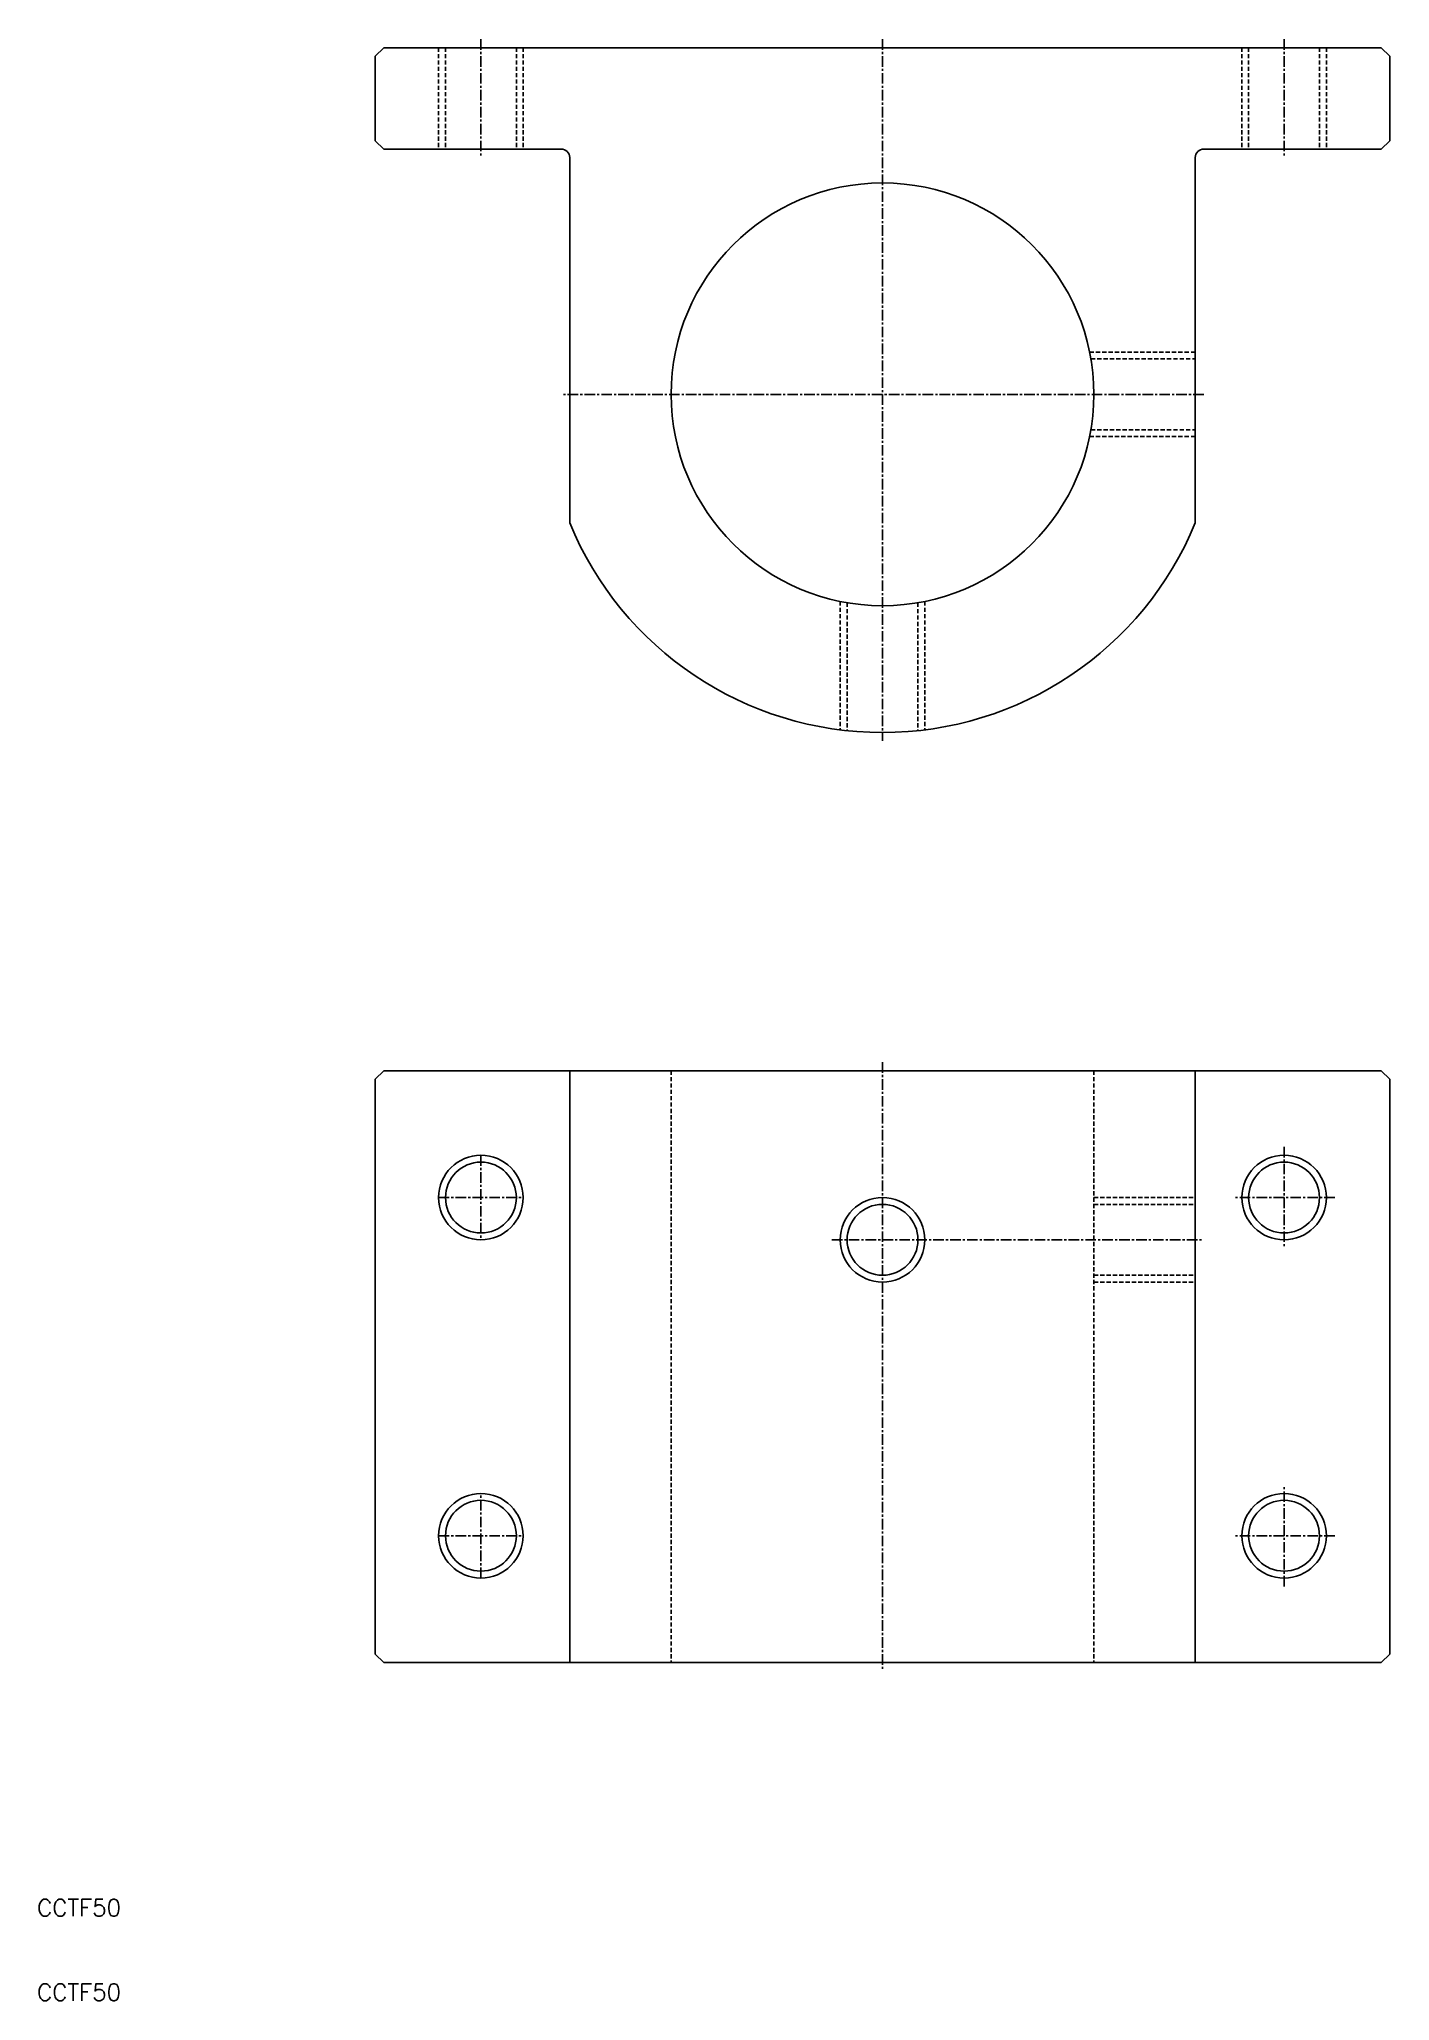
# Model space of a CAD drawing. Extents: x 10 to 170, y 10 to 242.
import ezdxf

# ---------------------------------------------------------------- set-up
doc = ezdxf.new("R2010")
doc.units = 0
doc.linetypes.add('CENTER', pattern=[2, 1.25, -0.25, 0.25, -0.25])
doc.linetypes.add('DASHED', pattern=[0.75, 0.5, -0.25])
doc.layers.get('0').update_dxf_attribs({"linetype": 'CONTINUOUS'})
doc.layers.add('CENTER', color=1, linetype='CENTER')
doc.styles.get("Standard").update_dxf_attribs({"font": 'txt.shx'})

msp = doc.modelspace()

# ---------------------------------------------------------------- linework, layer by layer
at = {"color": 7, "linetype": 'CONTINUOUS'}
for p, q in [((50, 240), (51, 241)), ((50, 230), (50, 240)), ((169, 241), (51, 241)), ((170, 240), (169, 241)), ((170, 230), (170, 240)), ((51, 229), (50, 230)), ((169, 229), (170, 230)), ((72, 229), (51, 229)), ((73, 228), (73, 184.8)), ((147, 228), (147, 184.8)), ((148, 229), (169, 229)), ((50, 119), (51, 120)), ((50, 119), (50, 51)), ((169, 120), (51, 120)), ((73, 50), (73, 120)), ((147, 50), (147, 120)), ((169, 120), (170, 119)), ((170, 51), (170, 119)), ((51, 50), (50, 51)), ((51, 50), (169, 50)), ((170, 51), (169, 50))]:
    msp.add_line(p, q, dxfattribs=at)
at = {"color": 3, "linetype": 'DASHED'}
for p, q in [((57.5, 241), (57.5, 229)), ((58.31, 241), (58.31, 229)), ((66.69, 241), (66.69, 229)), ((67.5, 241), (67.5, 229)), ((152.5, 241), (152.5, 229)), ((153.31, 241), (153.31, 229)), ((161.69, 241), (161.69, 229)), ((162.5, 241), (162.5, 229)), ((134.49, 205), (147, 205)), ((134.65, 204.19), (147, 204.19)), ((134.49, 195), (147, 195)), ((134.65, 195.81), (147, 195.81)), ((105, 175.51), (105, 160.31)), ((105.81, 175.35), (105.81, 160.22)), ((114.19, 175.35), (114.19, 160.22)), ((115, 175.51), (115, 160.31)), ((85, 120), (85, 50)), ((135, 120), (135, 50)), ((135, 105), (147, 105)), ((135, 104.19), (147, 104.19)), ((135, 95.81), (147, 95.81)), ((135, 95), (147, 95))]:
    msp.add_line(p, q, dxfattribs=at)
at = {"color": 7, "linetype": 'CONTINUOUS'}
for centre, radius in [((110, 200), 25), ((62.5, 105), 4.19), ((157.5, 105), 4.19), ((110, 100), 4.19), ((62.5, 65), 4.19), ((157.5, 65), 4.19)]:
    msp.add_circle(centre, radius, dxfattribs=at)
at = {"color": 3, "linetype": 'CONTINUOUS'}
for centre in [(62.5, 105), (157.5, 105), (110, 100), (62.5, 65), (157.5, 65)]:
    msp.add_circle(centre, 5, dxfattribs=at)
at = {"color": 7, "linetype": 'CONTINUOUS'}
for centre, radius, start, end in [((72, 228), 1, 0, 90), ((148, 228), 1, 90, 180), ((110, 200), 40, 202.3316, 337.6684)]:
    msp.add_arc(centre, radius, start, end, dxfattribs=at)
at = {"layer": 'CENTER', "color": 1, "linetype": 'CENTER'}
for p, q in [((62.5, 242), (62.5, 228)), ((110, 242), (110, 159)), ((157.5, 242), (157.5, 228)), ((148, 200), (72, 200)), ((110, 121), (110, 49)), ((62.5, 110), (62.5, 100)), ((157.5, 111), (157.5, 99)), ((57.5, 105), (67.5, 105)), ((163.5, 105), (151.5, 105)), ((104, 100), (148, 100)), ((62.5, 60), (62.5, 70)), ((157.5, 59), (157.5, 71)), ((57.5, 65), (67.5, 65)), ((163.5, 65), (151.5, 65))]:
    msp.add_line(p, q, dxfattribs=at)

# ---------------------------------------------------------------- texts
at = {"color": 7, "linetype": 'CONTINUOUS'}
for p in [(10, 20), (10, 10)]:
    msp.add_text('CCTF50', height=2, dxfattribs=at).set_placement(p)

doc.saveas('drawing.dxf')
